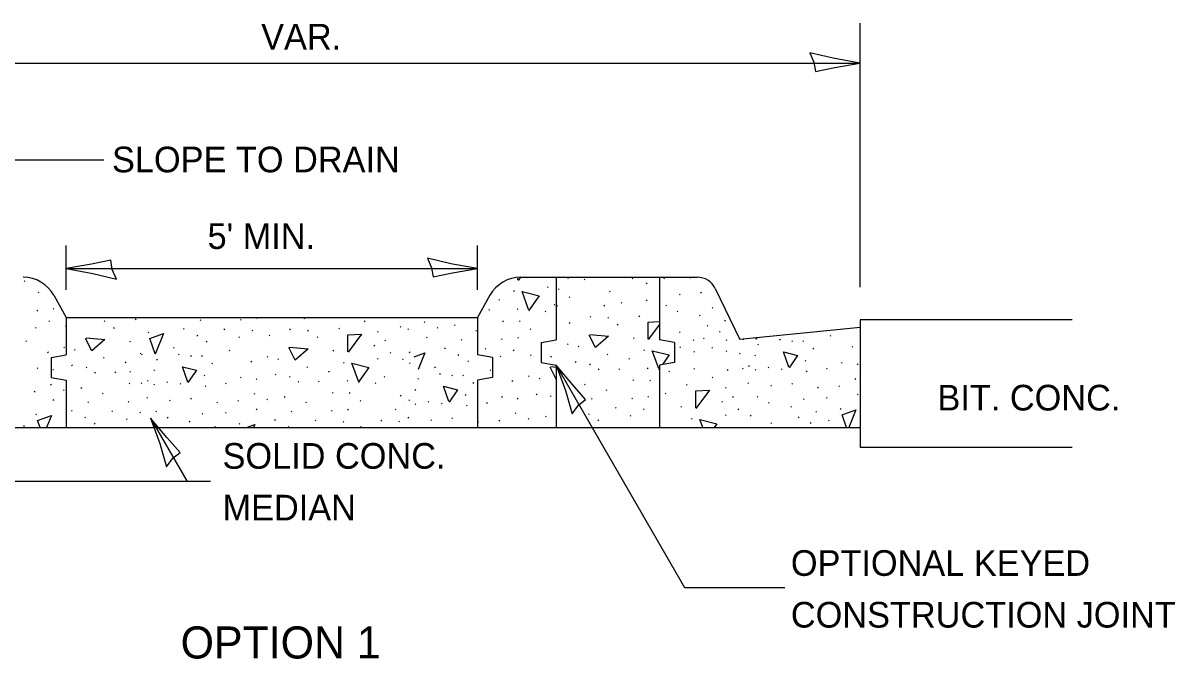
# Model space of a CAD drawing. Extents: x 1875357 to 1890680, y 2257528 to 2269761.
# Drawn here: x 1876596.9 to 1876884.4, y 2258141.3 to 2258299.9 of the extents above; entities that cross this region are included whole.
import ezdxf

# ---------------------------------------------------------------- set-up
doc = ezdxf.new("R2010")
doc.units = 0
for name, color, linetype in [('Design_PR_EOP', 7, 'Continuous'), ('Design_PR_Median', 7, 'Continuous'), ('Design_PR_Roadway Dimensions', 7, 'Continuous'), ('Level 24', 7, 'Continuous'), ('XSC_Curb Surface', 7, 'Continuous'), ('XSC_PCC Pavement', 7, 'Continuous')]:
    doc.layers.add(name, color=color, linetype=linetype)

msp = doc.modelspace()

# ---------------------------------------------------------------- linework, layer by layer
at = {"layer": 'Design_PR_EOP'}
for p, q in [((1876805.76, 2258225.85), (1876805.76, 2258193.97)), ((1876858.74, 2258225.85), (1876805.76, 2258225.85)), ((1876858.74, 2258193.97), (1876805.76, 2258193.97))]:
    msp.add_line(p, q, dxfattribs=at)
at = {"layer": 'Design_PR_Median'}
for p, q in [((1876729.94, 2258236.47), (1876755.76, 2258236.47)), ((1876607.7, 2258226.46), (1876710.32, 2258226.46)), ((1876626.26, 2258198.97), (1876691.75, 2258198.97)), ((1876729.94, 2258198.97), (1876755.76, 2258198.97))]:
    msp.add_line(p, q, dxfattribs=at)
at = {"layer": 'Design_PR_Roadway Dimensions'}
for p, q in [((1876805.76, 2258233.97), (1876805.76, 2258299.86)), ((1876512.26, 2258289.86), (1876805.76, 2258289.86)), ((1876592.08, 2258265.76), (1876617.08, 2258265.76)), ((1876607.7, 2258233.31), (1876607.7, 2258244.35)), ((1876710.32, 2258233.31), (1876710.32, 2258244.35)), ((1876607.7, 2258238.63), (1876710.32, 2258238.63)), ((1876729.95, 2258214.57), (1876762, 2258159.05)), ((1876628.73, 2258201.35), (1876637.87, 2258185.52)), ((1876643.72, 2258185.52), (1876582.64, 2258185.52)), ((1876762, 2258159.05), (1876787, 2258159.05))]:
    msp.add_line(p, q, dxfattribs=at)
for points in [[(1876793.26, 2258292.47), (1876794.27, 2258290.07), (1876794.67, 2258287.77), (1876799.5, 2258288.77), (1876805.75, 2258289.86), (1876799.09, 2258291.07)], [(1876620.19, 2258236.02), (1876619.18, 2258238.42), (1876618.78, 2258240.72), (1876613.95, 2258239.71), (1876607.7, 2258238.63), (1876614.36, 2258237.42)], [(1876697.82, 2258241.25), (1876698.84, 2258238.84), (1876699.23, 2258236.54), (1876704.07, 2258237.55), (1876710.32, 2258238.63), (1876703.65, 2258239.84)], [(1876733.93, 2258202.43), (1876735.5, 2258204.52), (1876737.3, 2258206.01), (1876734, 2258209.69), (1876729.94, 2258214.56), (1876732.23, 2258208.18)], [(1876632.71, 2258189.22), (1876634.28, 2258191.3), (1876636.08, 2258192.79), (1876632.79, 2258196.48), (1876628.73, 2258201.35), (1876631.01, 2258194.97)]]:
    msp.add_lwpolyline(points, close=True, dxfattribs=at)
at = {"layer": 'XSC_Curb Surface'}
for p, q in [((1876721.11, 2258236.47), (1876729.94, 2258236.47)), ((1876729.94, 2258236.47), (1876729.94, 2258220.88)), ((1876755.76, 2258236.47), (1876755.76, 2258220.88)), ((1876755.76, 2258236.47), (1876765.12, 2258236.47)), ((1876769.62, 2258233.65), (1876775.76, 2258220.97)), ((1876604.61, 2258231.96), (1876607.7, 2258226.46)), ((1876713.41, 2258231.96), (1876710.32, 2258226.46)), ((1876607.7, 2258226.46), (1876607.7, 2258217.13)), ((1876710.32, 2258226.46), (1876710.32, 2258217.13)), ((1876805.76, 2258223.97), (1876775.76, 2258220.97)), ((1876726.19, 2258220.22), (1876729.94, 2258220.88)), ((1876726.19, 2258220.22), (1876726.19, 2258215.22)), ((1876759.51, 2258220.22), (1876755.76, 2258220.88)), ((1876759.51, 2258220.22), (1876759.51, 2258215.22)), ((1876603.95, 2258216.46), (1876607.7, 2258217.13)), ((1876603.95, 2258216.46), (1876603.95, 2258211.46)), ((1876714.07, 2258216.46), (1876710.32, 2258217.13)), ((1876714.07, 2258216.46), (1876714.07, 2258211.46)), ((1876726.19, 2258215.22), (1876729.94, 2258214.56)), ((1876729.94, 2258214.56), (1876729.94, 2258198.97)), ((1876759.51, 2258215.22), (1876755.76, 2258214.56)), ((1876755.76, 2258214.56), (1876755.76, 2258198.97)), ((1876603.95, 2258211.46), (1876607.7, 2258210.8)), ((1876607.7, 2258210.8), (1876607.7, 2258198.97)), ((1876714.07, 2258211.46), (1876710.32, 2258210.8)), ((1876710.32, 2258210.8), (1876710.32, 2258198.97)), ((1876588.07, 2258198.97), (1876626.26, 2258198.97)), ((1876691.75, 2258198.97), (1876729.94, 2258198.97)), ((1876755.76, 2258198.97), (1876805.76, 2258198.97))]:
    msp.add_line(p, q, dxfattribs=at)
for centre, radius, start, end in [((1876596.91, 2258227.64), 8.83, 29.2949, 90), ((1876721.11, 2258227.64), 8.83, 90, 150.7051), ((1876765.12, 2258231.47), 5, 25.8143, 90)]:
    msp.add_arc(centre, radius, start, end, dxfattribs=at)
at = {"layer": 'XSC_PCC Pavement'}
for p, q in [((1876729.94, 2258236.44), (1876729.98, 2258236.47)), ((1876736.93, 2258235.83), (1876737.11, 2258236)), ((1876748.9, 2258236.09), (1876749.08, 2258236.27)), ((1876756.81, 2258236.03), (1876756.98, 2258236.21)), ((1876763.38, 2258236.22), (1876763.56, 2258236.4)), ((1876597.16, 2258235.41), (1876597.34, 2258235.58)), ((1876719.33, 2258232.94), (1876719.51, 2258233.12)), ((1876727.79, 2258233.91), (1876727.97, 2258234.08)), ((1876730.55, 2258233.39), (1876730.72, 2258233.57)), ((1876752.44, 2258234.91), (1876752.61, 2258235.09)), ((1876600.65, 2258232.61), (1876600.82, 2258232.78)), ((1876715.61, 2258230.74), (1876715.79, 2258230.92)), ((1876733.21, 2258231.42), (1876733.38, 2258231.59)), ((1876743.24, 2258232.79), (1876743.41, 2258232.96)), ((1876746.16, 2258230.01), (1876746.34, 2258230.19)), ((1876752.43, 2258230.66), (1876752.61, 2258230.84)), ((1876760.72, 2258232.04), (1876760.9, 2258232.22)), ((1876766, 2258232.53), (1876766.18, 2258232.71)), ((1876600.38, 2258228.09), (1876600.56, 2258228.26)), ((1876604.41, 2258228.47), (1876604.59, 2258228.64)), ((1876713.1, 2258228.23), (1876713.28, 2258228.41)), ((1876720.19, 2258228.43), (1876720.37, 2258228.61)), ((1876727.19, 2258227.83), (1876727.36, 2258228)), ((1876729.43, 2258229.46), (1876729.6, 2258229.64)), ((1876730.09, 2258229.29), (1876730.27, 2258229.47)), ((1876741.95, 2258229.29), (1876742.12, 2258229.47)), ((1876757.31, 2258229.32), (1876757.49, 2258229.49)), ((1876760.16, 2258227.84), (1876760.34, 2258228.01)), ((1876768.89, 2258228.73), (1876769.07, 2258228.91)), ((1876603.31, 2258225.39), (1876603.48, 2258225.57)), ((1876617.18, 2258225.43), (1876617.32, 2258225.57)), ((1876624.93, 2258225.88), (1876625.11, 2258226.06)), ((1876632.37, 2258226.22), (1876632.55, 2258226.4)), ((1876641.07, 2258225.65), (1876641.25, 2258225.83)), ((1876651.13, 2258225.78), (1876651.3, 2258225.95)), ((1876655.16, 2258226.16), (1876655.33, 2258226.33)), ((1876667.01, 2258226.16), (1876667.19, 2258226.33)), ((1876682.06, 2258225.4), (1876682.24, 2258225.57)), ((1876696.99, 2258225.19), (1876697.17, 2258225.37)), ((1876704.55, 2258224.39), (1876704.73, 2258224.57)), ((1876716.58, 2258225.43), (1876716.76, 2258225.61)), ((1876720.8, 2258225.39), (1876720.98, 2258225.57)), ((1876733.28, 2258224.96), (1876733.46, 2258225.14)), ((1876738.41, 2258226.52), (1876738.59, 2258226.69)), ((1876742.86, 2258226.25), (1876743.04, 2258226.43)), ((1876745.25, 2258224.54), (1876745.43, 2258224.72)), ((1876750.61, 2258226.71), (1876750.79, 2258226.88)), ((1876755.76, 2258224.72), (1876755.82, 2258224.78)), ((1876765.74, 2258226.8), (1876765.91, 2258226.97)), ((1876767.61, 2258224.26), (1876767.79, 2258224.44)), ((1876772.01, 2258225.54), (1876772.18, 2258225.72)), ((1876600, 2258223.75), (1876600.18, 2258223.93)), ((1876607.6, 2258224.13), (1876607.78, 2258224.31)), ((1876619.57, 2258223.72), (1876619.75, 2258223.89)), ((1876628.11, 2258222.57), (1876628.29, 2258222.75)), ((1876636.97, 2258223.52), (1876637.14, 2258223.7)), ((1876640.31, 2258221.85), (1876640.49, 2258222.03)), ((1876647.06, 2258223.38), (1876647.24, 2258223.56)), ((1876650.75, 2258221.44), (1876650.92, 2258221.62)), ((1876654.05, 2258223.08), (1876654.23, 2258223.26)), ((1876658.35, 2258221.82), (1876658.52, 2258222)), ((1876663.48, 2258223.38), (1876663.65, 2258223.56)), ((1876667.92, 2258223.12), (1876668.1, 2258223.29)), ((1876670.32, 2258221.41), (1876670.49, 2258221.58)), ((1876675.68, 2258223.57), (1876675.85, 2258223.75)), ((1876685.37, 2258222.78), (1876685.54, 2258222.95)), ((1876690.98, 2258224), (1876691.15, 2258224.18)), ((1876692.92, 2258223.4), (1876693.1, 2258223.58)), ((1876697.56, 2258221.35), (1876697.74, 2258221.53)), ((1876700.22, 2258223.78), (1876700.4, 2258223.96)), ((1876709.91, 2258222.99), (1876710.09, 2258223.16)), ((1876723.46, 2258223.42), (1876723.64, 2258223.59)), ((1876760.73, 2258222.7), (1876760.91, 2258222.88)), ((1876770.68, 2258222.77), (1876770.85, 2258222.94)), ((1876798.33, 2258221.79), (1876798.51, 2258221.97)), ((1876597.57, 2258220.41), (1876597.75, 2258220.59)), ((1876607.11, 2258218.85), (1876607.28, 2258219.03)), ((1876623.52, 2258220.37), (1876623.7, 2258220.55)), ((1876634.42, 2258218.77), (1876634.6, 2258218.95)), ((1876642.69, 2258220.3), (1876642.87, 2258220.48)), ((1876684.48, 2258219.33), (1876684.66, 2258219.51)), ((1876687.18, 2258220.58), (1876687.35, 2258220.76)), ((1876702.16, 2258218.65), (1876702.33, 2258218.83)), ((1876706.26, 2258220.78), (1876706.44, 2258220.96)), ((1876712.25, 2258218.52), (1876712.43, 2258218.69)), ((1876716.32, 2258220.91), (1876716.49, 2258221.09)), ((1876720.35, 2258221.29), (1876720.52, 2258221.47)), ((1876732.79, 2258219.68), (1876732.96, 2258219.85)), ((1876735.41, 2258219.11), (1876735.59, 2258219.28)), ((1876749.2, 2258221.2), (1876749.38, 2258221.37)), ((1876760.77, 2258218.94), (1876760.95, 2258219.12)), ((1876764.15, 2258220.65), (1876764.33, 2258220.83)), ((1876766.74, 2258221.11), (1876766.91, 2258221.29)), ((1876768.75, 2258218.79), (1876768.93, 2258218.97)), ((1876772.39, 2258220.68), (1876772.56, 2258220.86)), ((1876776.49, 2258220.83), (1876776.67, 2258221.01)), ((1876780.25, 2258219.58), (1876780.43, 2258219.75)), ((1876785.71, 2258220.81), (1876785.89, 2258220.98)), ((1876788.75, 2258220.43), (1876788.93, 2258220.6)), ((1876791.49, 2258220.43), (1876791.66, 2258220.6)), ((1876794.03, 2258218.56), (1876794.21, 2258218.74)), ((1876803.8, 2258219.06), (1876803.98, 2258219.23)), ((1876603.04, 2258217.67), (1876603.22, 2258217.85)), ((1876609.73, 2258218.28), (1876609.91, 2258218.46)), ((1876616.99, 2258216.27), (1876617.16, 2258216.45)), ((1876626.15, 2258217.37), (1876626.26, 2258217.49)), ((1876626.48, 2258217.14), (1876626.66, 2258217.31)), ((1876630.24, 2258215.88), (1876630.42, 2258216.06)), ((1876635.7, 2258217.11), (1876635.88, 2258217.29)), ((1876638.74, 2258216.73), (1876638.92, 2258216.91)), ((1876641.48, 2258216.73), (1876641.65, 2258216.91)), ((1876648.32, 2258218.1), (1876648.49, 2258218.28)), ((1876657.85, 2258216.54), (1876658.03, 2258216.72)), ((1876660.48, 2258215.97), (1876660.65, 2258216.15)), ((1876674.27, 2258218.06), (1876674.45, 2258218.24)), ((1876685.35, 2258216.02), (1876685.53, 2258216.2)), ((1876688.51, 2258217.51), (1876688.68, 2258217.68)), ((1876691.59, 2258215.87), (1876691.76, 2258216.05)), ((1876693.3, 2258217.7), (1876693.48, 2258217.88)), ((1876705.5, 2258216.98), (1876705.68, 2258217.16)), ((1876715.94, 2258216.58), (1876716.12, 2258216.75)), ((1876719.24, 2258218.21), (1876719.42, 2258218.39)), ((1876723.54, 2258216.96), (1876723.71, 2258217.13)), ((1876728.58, 2258216.56), (1876728.76, 2258216.74)), ((1876742.67, 2258217.09), (1876742.85, 2258217.27)), ((1876748.1, 2258215.99), (1876748.28, 2258216.17)), ((1876751.83, 2258218.19), (1876752, 2258218.37)), ((1876764.31, 2258217.76), (1876764.48, 2258217.94)), ((1876772.36, 2258217.92), (1876772.54, 2258218.09)), ((1876775.69, 2258217.37), (1876775.87, 2258217.55)), ((1876779.53, 2258216.88), (1876779.71, 2258217.06)), ((1876600.42, 2258213.68), (1876600.59, 2258213.86)), ((1876604.33, 2258213.27), (1876604.51, 2258213.44)), ((1876609.04, 2258214.41), (1876609.22, 2258214.58)), ((1876612.62, 2258213.87), (1876612.79, 2258214.05)), ((1876622.42, 2258215.17), (1876622.6, 2258215.34)), ((1876623.52, 2258212.78), (1876623.7, 2258212.96)), ((1876629.52, 2258213.18), (1876629.69, 2258213.36)), ((1876644.02, 2258214.87), (1876644.2, 2258215.05)), ((1876653.79, 2258215.36), (1876653.96, 2258215.54)), ((1876667.73, 2258213.96), (1876667.91, 2258214.14)), ((1876673.17, 2258212.86), (1876673.34, 2258213.03)), ((1876676.89, 2258215.06), (1876677.07, 2258215.24)), ((1876693.31, 2258214.95), (1876693.49, 2258215.13)), ((1876699.61, 2258213.9), (1876699.79, 2258214.08)), ((1876707.88, 2258215.44), (1876708.06, 2258215.61)), ((1876713.51, 2258213.23), (1876713.68, 2258213.41)), ((1876734.72, 2258215.23), (1876734.9, 2258215.41)), ((1876738.3, 2258214.7), (1876738.47, 2258214.87)), ((1876740.5, 2258213.41), (1876740.68, 2258213.58)), ((1876745.59, 2258213.48), (1876745.77, 2258213.66)), ((1876752.69, 2258213.68), (1876752.86, 2258213.86)), ((1876758.03, 2258212.86), (1876758.21, 2258213.04)), ((1876764.31, 2258213.51), (1876764.48, 2258213.69)), ((1876772.7, 2258213.24), (1876772.88, 2258213.42)), ((1876776.43, 2258213.62), (1876776.6, 2258213.8)), ((1876777.97, 2258214.26), (1876778.15, 2258214.43)), ((1876779.56, 2258213.28), (1876779.73, 2258213.46)), ((1876782.82, 2258213.89), (1876783, 2258214.07)), ((1876786.13, 2258213.47), (1876786.31, 2258213.65)), ((1876792.1, 2258215.56), (1876792.27, 2258215.74)), ((1876792.36, 2258212.94), (1876792.54, 2258213.12)), ((1876797.42, 2258213.59), (1876797.59, 2258213.76)), ((1876801.18, 2258215.07), (1876801.35, 2258215.24)), ((1876805.09, 2258214.65), (1876805.27, 2258214.83)), ((1876614.82, 2258212.58), (1876615, 2258212.76)), ((1876619.91, 2258212.66), (1876620.09, 2258212.84)), ((1876623.4, 2258209.86), (1876623.57, 2258210.04)), ((1876626.41, 2258209.93), (1876626.59, 2258210.11)), ((1876627.96, 2258210.56), (1876628.14, 2258210.74)), ((1876632.81, 2258210.2), (1876632.99, 2258210.37)), ((1876642.08, 2258211.87), (1876642.26, 2258212.04)), ((1876647.4, 2258209.89), (1876647.58, 2258210.07)), ((1876651.17, 2258211.37), (1876651.34, 2258211.55)), ((1876655.08, 2258210.96), (1876655.26, 2258211.13)), ((1876659.79, 2258212.1), (1876659.97, 2258212.27)), ((1876663.36, 2258211.56), (1876663.54, 2258211.74)), ((1876665.57, 2258210.27), (1876665.74, 2258210.45)), ((1876670.66, 2258210.35), (1876670.84, 2258210.53)), ((1876677.75, 2258210.55), (1876677.93, 2258210.73)), ((1876684.75, 2258209.94), (1876684.92, 2258210.12)), ((1876686.99, 2258211.58), (1876687.16, 2258211.75)), ((1876695.43, 2258211.02), (1876695.61, 2258211.19)), ((1876700.89, 2258212.24), (1876701.07, 2258212.42)), ((1876703.93, 2258211.86), (1876704.11, 2258212.04)), ((1876706.67, 2258211.87), (1876706.84, 2258212.04)), ((1876709.21, 2258210), (1876709.39, 2258210.18)), ((1876718.98, 2258210.5), (1876719.15, 2258210.67)), ((1876723.04, 2258211.67), (1876723.22, 2258211.85)), ((1876725.67, 2258211.1), (1876725.84, 2258211.28)), ((1876749.08, 2258210.68), (1876749.25, 2258210.86)), ((1876753.29, 2258210.65), (1876753.47, 2258210.82)), ((1876768.87, 2258211.38), (1876769.04, 2258211.56)), ((1876777.78, 2258209.99), (1876777.96, 2258210.16)), ((1876804.56, 2258211), (1876804.74, 2258211.18)), ((1876599.73, 2258207.83), (1876599.91, 2258208.01)), ((1876603.8, 2258209.62), (1876603.98, 2258209.79)), ((1876607.03, 2258208.21), (1876607.21, 2258208.39)), ((1876611.36, 2258208.82), (1876611.54, 2258209)), ((1876616.72, 2258207.41), (1876616.9, 2258207.59)), ((1876629.54, 2258209.59), (1876629.72, 2258209.76)), ((1876636.12, 2258209.78), (1876636.29, 2258209.95)), ((1876642.35, 2258209.25), (1876642.53, 2258209.42)), ((1876654.55, 2258207.31), (1876654.72, 2258207.48)), ((1876674.14, 2258207.55), (1876674.32, 2258207.73)), ((1876678.36, 2258207.51), (1876678.54, 2258207.69)), ((1876694.71, 2258208.32), (1876694.89, 2258208.49)), ((1876707.27, 2258207), (1876707.45, 2258207.18)), ((1876724.98, 2258207.23), (1876725.16, 2258207.41)), ((1876737.04, 2258209.64), (1876737.22, 2258209.82)), ((1876742.4, 2258208.24), (1876742.58, 2258208.41)), ((1876757.12, 2258207.39), (1876757.3, 2258207.57)), ((1876762.48, 2258209.56), (1876762.66, 2258209.73)), ((1876772.17, 2258208.76), (1876772.35, 2258208.94)), ((1876783.47, 2258209.29), (1876783.65, 2258209.47)), ((1876788.75, 2258209.79), (1876788.93, 2258209.96)), ((1876795.25, 2258208.84), (1876795.43, 2258209.01)), ((1876800.49, 2258209.22), (1876800.67, 2258209.39)), ((1876805.13, 2258207.16), (1876805.31, 2258207.34)), ((1876604.37, 2258205.78), (1876604.55, 2258205.96)), ((1876613.07, 2258205.21), (1876613.25, 2258205.39)), ((1876623.13, 2258205.34), (1876623.31, 2258205.51)), ((1876627.77, 2258206.29), (1876627.95, 2258206.47)), ((1876633.46, 2258205.6), (1876633.63, 2258205.77)), ((1876638.74, 2258206.09), (1876638.92, 2258206.27)), ((1876645.24, 2258205.14), (1876645.41, 2258205.32)), ((1876650.48, 2258205.52), (1876650.66, 2258205.7)), ((1876657.78, 2258205.9), (1876657.95, 2258206.08)), ((1876662.11, 2258206.51), (1876662.29, 2258206.69)), ((1876667.47, 2258205.1), (1876667.64, 2258205.28)), ((1876681.02, 2258205.53), (1876681.2, 2258205.71)), ((1876691.05, 2258206.9), (1876691.23, 2258207.08)), ((1876691.75, 2258205.21), (1876691.78, 2258205.24)), ((1876693.15, 2258205.7), (1876693.33, 2258205.87)), ((1876694.73, 2258204.72), (1876694.91, 2258204.9)), ((1876698, 2258205.33), (1876698.18, 2258205.51)), ((1876701.31, 2258204.91), (1876701.48, 2258205.09)), ((1876707.54, 2258204.38), (1876707.72, 2258204.56)), ((1876712.59, 2258205.03), (1876712.77, 2258205.2)), ((1876716.36, 2258206.51), (1876716.53, 2258206.68)), ((1876720.27, 2258206.09), (1876720.45, 2258206.27)), ((1876728.55, 2258206.7), (1876728.73, 2258206.87)), ((1876738.75, 2258206.03), (1876738.93, 2258206.21)), ((1876748.81, 2258206.16), (1876748.99, 2258206.34)), ((1876752.84, 2258206.54), (1876753.02, 2258206.72)), ((1876771.28, 2258205.31), (1876771.46, 2258205.49)), ((1876773.98, 2258206.57), (1876774.16, 2258206.74)), ((1876780.06, 2258206.57), (1876780.24, 2258206.74)), ((1876782.91, 2258205.09), (1876783.09, 2258205.26)), ((1876791.64, 2258205.99), (1876791.82, 2258206.16)), ((1876797.42, 2258206.29), (1876797.59, 2258206.47)), ((1876600.11, 2258202.13), (1876600.29, 2258202.31)), ((1876608.97, 2258203.08), (1876609.15, 2258203.26)), ((1876612.31, 2258201.41), (1876612.49, 2258201.59)), ((1876619.06, 2258202.94), (1876619.24, 2258203.12)), ((1876626.06, 2258202.64), (1876626.23, 2258202.82)), ((1876630.05, 2258202.87), (1876630.23, 2258203.05)), ((1876632.9, 2258201.39), (1876633.08, 2258201.57)), ((1876641.63, 2258202.29), (1876641.8, 2258202.47)), ((1876647.4, 2258202.6), (1876647.58, 2258202.77)), ((1876655.12, 2258203.47), (1876655.29, 2258203.65)), ((1876663.82, 2258202.9), (1876664, 2258203.08)), ((1876673.88, 2258203.03), (1876674.05, 2258203.2)), ((1876677.91, 2258203.41), (1876678.08, 2258203.58)), ((1876689.76, 2258203.41), (1876689.94, 2258203.58)), ((1876692.96, 2258201.43), (1876693.14, 2258201.6)), ((1876703.93, 2258201.22), (1876704.11, 2258201.4)), ((1876719.74, 2258202.44), (1876719.91, 2258202.62)), ((1876727.3, 2258201.64), (1876727.48, 2258201.82)), ((1876737.99, 2258202.23), (1876738.17, 2258202.41)), ((1876744.74, 2258203.77), (1876744.92, 2258203.94)), ((1876748.43, 2258201.83), (1876748.61, 2258202.01)), ((1876751.74, 2258203.46), (1876751.91, 2258203.64)), ((1876761.08, 2258204.05), (1876761.25, 2258204.22)), ((1876772.16, 2258202.01), (1876772.33, 2258202.18)), ((1876775.31, 2258203.49), (1876775.49, 2258203.67)), ((1876778.39, 2258201.86), (1876778.57, 2258202.03)), ((1876788.49, 2258204.05), (1876788.66, 2258204.22)), ((1876790.36, 2258201.51), (1876790.54, 2258201.69)), ((1876794.76, 2258202.79), (1876794.93, 2258202.97)), ((1876800.87, 2258203.51), (1876801.05, 2258203.69)), ((1876597.11, 2258199.28), (1876597.29, 2258199.46)), ((1876614.69, 2258199.86), (1876614.87, 2258200.04)), ((1876622.75, 2258201.01), (1876622.93, 2258201.18)), ((1876638.47, 2258200.35), (1876638.65, 2258200.53)), ((1876644.74, 2258199.1), (1876644.92, 2258199.28)), ((1876650.86, 2258199.82), (1876651.04, 2258200)), ((1876659.72, 2258200.77), (1876659.89, 2258200.95)), ((1876663.06, 2258199.1), (1876663.24, 2258199.28)), ((1876669.81, 2258200.63), (1876669.99, 2258200.81)), ((1876676.8, 2258200.33), (1876676.98, 2258200.51)), ((1876681.1, 2258199.08), (1876681.27, 2258199.25)), ((1876686.23, 2258200.63), (1876686.4, 2258200.81)), ((1876690.67, 2258200.37), (1876690.85, 2258200.54)), ((1876698.65, 2258200.73), (1876698.82, 2258200.91)), ((1876710.43, 2258200.27), (1876710.6, 2258200.45)), ((1876715.67, 2258200.65), (1876715.85, 2258200.83)), ((1876722.97, 2258201.03), (1876723.14, 2258201.21)), ((1876740.37, 2258200.69), (1876740.55, 2258200.86)), ((1876760.11, 2258198.97), (1876760.15, 2258199.02)), ((1876763.7, 2258201.04), (1876763.87, 2258201.22)), ((1876783.48, 2258199.96), (1876783.66, 2258200.13)), ((1876793.43, 2258200.02), (1876793.6, 2258200.2)), ((1876797.87, 2258200.67), (1876798.05, 2258200.84))]:
    msp.add_line(p, q, dxfattribs=at)
for points in [[(1876720.4, 2258235.78), (1876720.4, 2258236.2)], [(1876721.05, 2258236.45), (1876720.45, 2258235.65)], [(1876733.01, 2258236.47), (1876732.75, 2258236.12)], [(1876732.8, 2258236.43), (1876732.78, 2258236.47)], [(1876723.06, 2258228.43), (1876721.42, 2258232.9), (1876725.67, 2258231.84), (1876723.01, 2258228.12)], [(1876752.89, 2258221.03), (1876752.89, 2258225.28), (1876755.76, 2258225.39)], [(1876755.76, 2258224.68), (1876752.94, 2258220.9)], [(1876629.85, 2258217.32), (1876628.52, 2258221.21), (1876631.97, 2258222.45), (1876629.88, 2258217.24)], [(1876677.96, 2258217.89), (1876677.96, 2258222.14), (1876681.37, 2258222.28), (1876678.01, 2258217.77)], [(1876738.38, 2258222.18), (1876742.98, 2258221.74), (1876739.75, 2258218.95), (1876738.15, 2258222.05)], [(1876612.69, 2258221.35), (1876617.3, 2258220.91), (1876614.07, 2258218.12), (1876612.47, 2258221.22)], [(1876663.44, 2258219.04), (1876668.04, 2258218.6), (1876664.81, 2258215.81), (1876663.22, 2258218.91)], [(1876779.86, 2258221.01), (1876779.74, 2258221.37)], [(1876780.08, 2258221.41), (1876779.89, 2258220.93)], [(1876694.52, 2258216.64), (1876697.16, 2258217.59), (1876695.5, 2258213.45)], [(1876755.55, 2258213.68), (1876753.91, 2258218.15), (1876758.16, 2258217.09), (1876756.44, 2258214.68)], [(1876788.01, 2258214.02), (1876786.68, 2258217.83), (1876790.17, 2258216.98), (1876788.07, 2258213.91)], [(1876637.99, 2258210.33), (1876636.67, 2258214.13), (1876640.16, 2258213.29), (1876638.06, 2258210.21)], [(1876680.61, 2258210.55), (1876678.98, 2258215.02), (1876683.23, 2258213.95), (1876680.57, 2258210.24)], [(1876729.94, 2258211.06), (1876728.41, 2258214.04)], [(1876728.63, 2258214.18), (1876729.94, 2258214.05)], [(1876755.76, 2258213.72), (1876755.5, 2258213.37)], [(1876703.18, 2258205.46), (1876701.86, 2258209.26), (1876705.35, 2258208.42), (1876703.25, 2258205.34)], [(1876764.76, 2258203.88), (1876764.76, 2258208.13), (1876768.17, 2258208.26), (1876764.81, 2258203.75)], [(1876601.14, 2258198.97), (1876600.52, 2258200.77), (1876603.98, 2258202.01), (1876602.75, 2258198.97)], [(1876802.37, 2258198.97), (1876801.28, 2258202.16), (1876804.74, 2258203.4), (1876802.96, 2258198.97)], [(1876652.69, 2258198.97), (1876654.72, 2258199.7), (1876654.43, 2258198.97)], [(1876766.52, 2258198.97), (1876765.78, 2258201), (1876770.03, 2258199.94), (1876769.34, 2258198.97)]]:
    msp.add_lwpolyline(points, dxfattribs=at)

# ---------------------------------------------------------------- texts
at = {"layer": 'Level 24'}
for s, height, p in [('VAR.', 6.4, (1876656.33, 2258293.26)), ('SLOPE TO DRAIN', 6.4, (1876619.11, 2258262.63)), ("5' MIN.", 6.4, (1876642.95, 2258243.52)), ('BIT. CONC.', 6.4, (1876825.09, 2258203.23)), ('SOLID CONC.', 6.4, (1876646.69, 2258188.71)), ('MEDIAN', 6.4, (1876646.69, 2258175.81)), ('OPTIONAL KEYED', 6.4, (1876788.51, 2258161.99)), ('CONSTRUCTION JOINT', 6.4, (1876788.51, 2258149.09)), ('OPTION 1', 8, (1876636.23, 2258141.38))]:
    msp.add_text(s, height=height, dxfattribs=at).set_placement(p)

doc.saveas('drawing.dxf')
